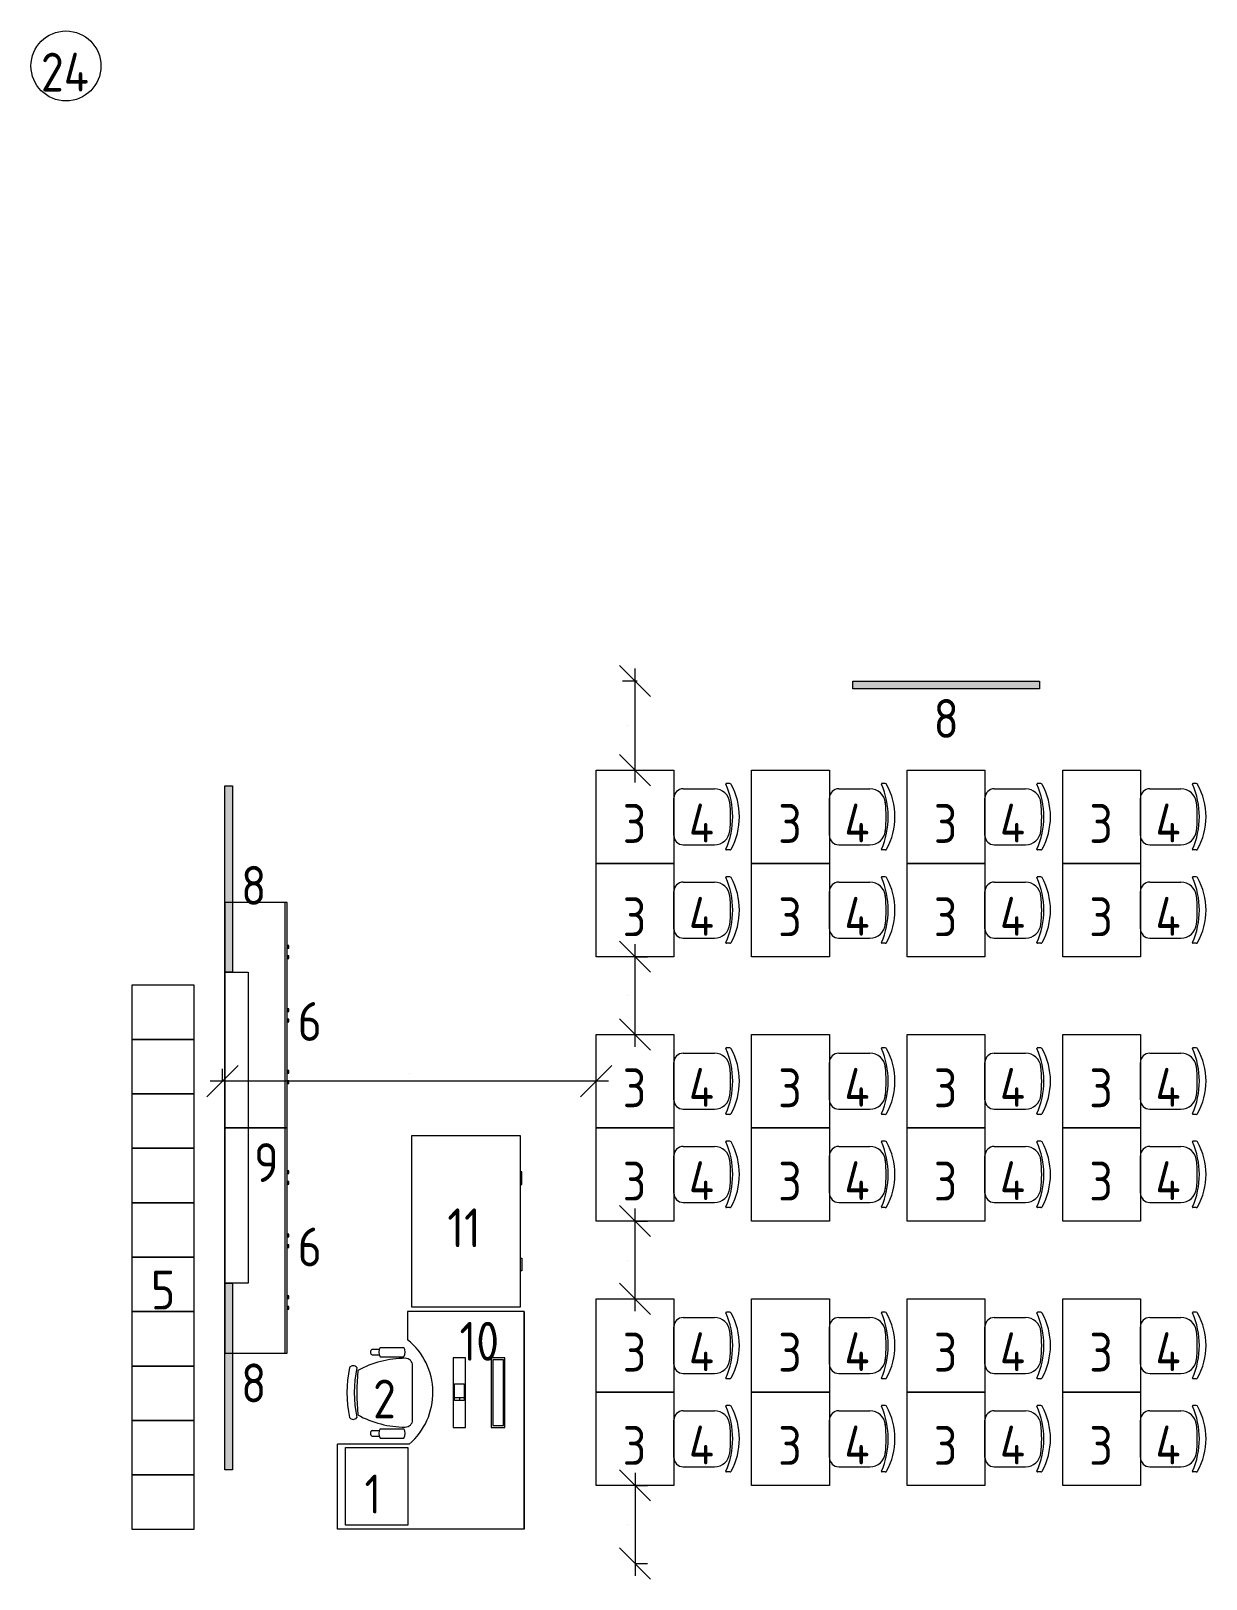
# Model space of a CAD drawing. Header units: millimetres. Extents: x -269164 to 430575, y -569542 to 36130.
# Drawn here: x 215158 to 222713, y -494001 to -484045 of the extents above; entities that cross this region are included whole.
import ezdxf

# ---------------------------------------------------------------- set-up
doc = ezdxf.new("R2010")
doc.units = ezdxf.units.MM
doc.layers.add('ТХ', color=5, linetype='Continuous', lineweight=5)
doc.layers.add('Уточнения', color=210, linetype='Continuous', lineweight=20)
doc.layers.add('ТХ_№ПОЗ', color=7, linetype='Continuous')
doc.styles.add('GOST Common_2', font='GOST_Common.ttf', dxfattribs={"width": 0.9, "height": 250})
doc.styles.add('GOST Common_3', font='GOST_Common.ttf', dxfattribs={"width": 0.9, "height": 2.5})
doc.dimstyles.new('TX-100', dxfattribs={"dimtxt": 200, "dimasz": 200, "dimexe": 80, "dimexo": 0, "dimgap": 50, "dimtad": 1, "dimtoh": 1, "dimdec": 0, "dimrnd": 10, "dimzin": 12, "dimtxsty": 'GOST Common_3', "dimblk": 'OBLIQUE', "dimcen": 1.5, "dimdle": 80, "dimclrd": 256, "dimclre": 256, "dimclrt": 256, "dimadec": 0, "dimazin": 0, "dimtfac": 1, "dimtdec": 0, "dimtmove": 0, "dimatfit": 3, "dimfxl": 1, "dimlwd": -1, "dimlwe": 15, "dimarcsym": 0})

# ---------------------------------------------------------------- blocks, each defined once
blk = doc.blocks.new('A$C41fb3ee7')
for points in [[(0, 0), (350, 0), (350, 400), (0, 400), (0, 0)], [(350, 0), (700, 0), (700, 400), (350, 400), (350, 0)], [(700, 0), (1050, 0), (1050, 400), (700, 400), (700, 0)], [(1050, 0), (1400, 0), (1400, 400), (1050, 400), (1050, 0)], [(1400, 0), (1750, 0), (1750, 400), (1400, 400), (1400, 0)], [(1750, 0), (2100, 0), (2100, 400), (1750, 400), (1750, 0)], [(2100, 0), (2450, 0), (2450, 400), (2100, 400), (2100, 0)], [(2450, 0), (2800, 0), (2800, 400), (2450, 400), (2450, 0)], [(2800, 0), (3150, 0), (3150, 400), (2800, 400), (2800, 0)], [(3150, 0), (3500, 0), (3500, 400), (3150, 400), (3150, 0)]]:
    blk.add_lwpolyline(points)
blk = doc.blocks.new('Стол учителя угловой с тумбой')
at = {"linetype": 'Continuous', "lineweight": 5}
for p, q in [((0, 0), (0, 1200)), ((0, 1200), (547.9, 1200)), ((547.9, 739), (547.9, 1200)), ((1400, 750), (1219.1, 750)), ((1400, 0), (1400, 750)), ((1400, 0), (1400, 750)), ((1400, 0), (0, 0)), ((0, 0), (1400, 0))]:
    blk.add_line(p, q, dxfattribs=at)
blk.add_lwpolyline([(26.4, 1148.7), (526.4, 1148.7), (526.4, 748.7), (26.4, 748.7)], close=True, dxfattribs=at)
blk.add_arc((878.9, 1024.4), 437, 220.76329, 321.11011, dxfattribs=at)
blk = doc.blocks.new('Кресло регулируемое')
at = {"linetype": 'Continuous'}
for p, q in [((-280.3, -163), (-280.3, -208.6)), ((-243.6, -163), (-243.6, -208.8)), ((242.1, -163), (242.1, -208.8)), ((278.9, -163), (278.9, -208.6)), ((-292.3, -214.4), (-292.3, -365.6)), ((-232.1, -214.4), (-232.1, -365.6)), ((230.7, -214.4), (230.7, -365.6)), ((290.9, -214.4), (290.9, -365.6)), ((-175.8, -421.8), (174.4, -421.8))]:
    blk.add_line(p, q, dxfattribs=at)
for centre, radius, start, end in [((402.7, -373.3), 624.5, 150.90677, 180.12147), ((-144.6, -40.7), 28.1, 124.29147, 235.70827), ((0, -747.5), 747.5, 77.60199, 102.39777), ((0, -794), 747.5, 77.60199, 102.39777), ((0, -1825.8), 1761.9, 85.39382, 94.65462), ((-404.1, -373.3), 624.5, 359.87797, 29.10589), ((144.6, -40.7), 28.1, 304.29007, 55.70964), ((-261.9, -171.6), 20.2, 24.89545, 155.33537), ((260.5, -171.5), 20.2, 24.89545, 155.33537), ((-262.2, -264.4), 58.4, 58.95098, 121.04877), ((260.8, -264.4), 58.4, 58.95101, 121.04877), ((-262.2, -315.5), 58.4, 238.95097, 301.04877), ((-176.4, -376.4), 45.4, 177.81347, 270.74787), ((175, -376.4), 45.4, 269.25187, 2.18664), ((260.8, -315.5), 58.4, 238.95097, 301.04877)]:
    blk.add_arc(centre, radius, start, end, dxfattribs=at)
blk = doc.blocks.new('Стул ученич штабелир №5-7')
at = {"color": 0, "linetype": 'ByBlock', "lineweight": -2}
for p, q in [((-120.1, 0), (120.1, 0)), ((-120.1, 0), (120.1, 0)), ((-179.9, -60), (-179.9, -260.3)), ((-179.9, -60), (-179.9, -260.3)), ((180.1, -60), (180.1, -260.3)), ((180.1, -60), (180.1, -260.3)), ((-213.4, -359), (-213.4, -337.3)), ((-213.4, -359), (-213.4, -337.3)), ((213.6, -359), (213.6, -337.3)), ((213.6, -359), (213.6, -337.3))]:
    blk.add_line(p, q, dxfattribs=at)
for centre, radius, start, end in [((-119.9, -60), 60, 90, 180), ((-119.9, -60), 60, 90, 180), ((120.1, -60), 60, 0, 90), ((120.1, -60), 60, 0, 90), ((-79.9, -260.3), 100, 180, 264.25844), ((-79.9, -260.3), 100, 180, 264.25844), ((80.1, -260.3), 100, 275.74156, 0), ((80.1, -260.3), 100, 275.74156, 0), ((-210.4, -337.3), 3, 63.89783, 180), ((-210.4, -337.3), 3, 63.89783, 180), ((-203.4, -359), 10, 180, 238.06825), ((-203.4, -359), 10, 180, 238.06825), ((0.1, 142.3), 520.8, 246.31951, 293.68049), ((0.1, 142.3), 520.8, 246.31951, 293.68049), ((0.1, 9), 430.5, 240.99166, 299.00834), ((0.1, 9), 430.5, 240.99166, 299.00834), ((0.1, 435.5), 800.4, 263.24698, 276.75302), ((0.1, 435.5), 800.4, 263.24698, 276.75302), ((203.6, -359), 10, 301.93175, 0), ((203.6, -359), 10, 301.93175, 0), ((210.6, -337.3), 3, 0, 116.10217), ((210.6, -337.3), 3, 0, 116.10217)]:
    blk.add_arc(centre, radius, start, end, dxfattribs=at)
blk = doc.blocks.new('Стол ученич с возможностью объединения №5-7')
blk.add_lwpolyline([(600, 0), (0, 0), (0, 500), (600, 500)], close=True)
blk = doc.blocks.new('A$C727b9d3d')
at = {"linetype": 'Continuous'}
blk.add_line((388, -1450), (388, 0), dxfattribs=at)
for points in [[(0, -1450), (400, -1450), (400, 0), (0, 0)], [(400, -277.1), (400, -294.4), (410.2, -294.4), (410.2, -277.1)], [(400, -344.7), (400, -362.1), (410.2, -362.1), (410.2, -344.7)], [(400, -684.1), (400, -701.5), (410.2, -701.5), (410.2, -684.1)], [(400, -751.8), (400, -769.1), (410.2, -769.1), (410.2, -751.8)], [(400, -1081), (400, -1098.4), (410.2, -1098.4), (410.2, -1081)], [(400, -1148.7), (400, -1166), (410.2, -1166), (410.2, -1148.7)]]:
    blk.add_lwpolyline(points, close=True, dxfattribs=at)
blk = doc.blocks.new('Покрытие настенное')
at = {"linetype": 'Continuous', "lineweight": 5}
blk.add_lwpolyline([(2250, -150), (250, -150), (250, 0), (2250, 0)], close=True, dxfattribs=at)
blk = doc.blocks.new('A$C3da1b1ea')
at = {"lineweight": 0}
h = blk.add_hatch(color=256, dxfattribs=at)
h.dxf.hatch_style = 1
h.paths.add_polyline_path([(0, 0), (50, 0), (50, -1200), (0, -1200)])
blk.add_lwpolyline([(0, 0), (50, 0), (50, -1200), (0, -1200), (0, 0)], dxfattribs=at)
blk = doc.blocks.new('_Oblique')
at = {"color": 0, "linetype": 'ByBlock', "lineweight": -2}
blk.add_line((-0.5, -0.5), (0.5, 0.5), dxfattribs=at)
blk = doc.blocks.new('*D11880')
at = {"layer": 'Defpoints', "color": 0, "lineweight": 40, "transparency": 16777216}
for p in [(399021.5, -302401.9), (399021.5, -302903.9), (399021.5, -302903.9)]:
    blk.add_point(p, dxfattribs=at)
at = {"layer": 'ТХ', "transparency": 16777216}
blk.add_line((399021.5, -302321.9), (399021.5, -302983.9), dxfattribs=at)
at = {"layer": 'ТХ', "lineweight": 15, "transparency": 16777216}
for p, q in [((399021.5, -302401.9), (399101.5, -302401.9)), ((399021.5, -302903.9), (399101.5, -302903.9))]:
    blk.add_line(p, q, dxfattribs=at)
at = {"layer": 'ТХ', "transparency": 16777216, "xscale": 200, "yscale": 200, "zscale": 200}
for p, rotation in [((399021.5, -302401.9), 90), ((399021.5, -302903.9), 270)]:
    blk.add_blockref('_Oblique', p, dxfattribs=dict(at, rotation=rotation))
at = {"layer": 'ТХ', "transparency": 16777216, "insert": (398970.3, -302652.9), "char_height": 2.5, "attachment_point": 5, "rotation": 90, "style": 'GOST Common_3'}
blk.add_mtext('500', dxfattribs=at)
blk = doc.blocks.new('*D11881')
at = {"layer": 'Defpoints', "color": 0, "lineweight": 40, "transparency": 16777216}
for p in [(399021.5, -300701.9), (399021.5, -300701.9), (399021.5, -301201.9)]:
    blk.add_point(p, dxfattribs=at)
at = {"layer": 'ТХ', "transparency": 16777216}
blk.add_line((399021.5, -301281.9), (399021.5, -300621.9), dxfattribs=at)
at = {"layer": 'ТХ', "lineweight": 15, "transparency": 16777216}
for p, q in [((399021.5, -300701.9), (399101.5, -300701.9)), ((399021.5, -301201.9), (399101.5, -301201.9))]:
    blk.add_line(p, q, dxfattribs=at)
at = {"layer": 'ТХ', "transparency": 16777216, "xscale": 200, "yscale": 200, "zscale": 200}
for p, rotation in [((399021.5, -300701.9), 90), ((399021.5, -301201.9), 270)]:
    blk.add_blockref('_Oblique', p, dxfattribs=dict(at, rotation=rotation))
at = {"layer": 'ТХ', "transparency": 16777216, "insert": (398970.3, -300951.9), "char_height": 2.5, "attachment_point": 5, "rotation": 90, "style": 'GOST Common_3'}
blk.add_mtext('500', dxfattribs=at)
blk = doc.blocks.new('*D11882')
at = {"layer": 'Defpoints', "color": 0, "lineweight": 40, "transparency": 16777216}
for p in [(399021.5, -299001.9), (399021.5, -299001.9), (399021.5, -299501.9)]:
    blk.add_point(p, dxfattribs=at)
at = {"layer": 'ТХ', "transparency": 16777216}
blk.add_line((399021.5, -299581.9), (399021.5, -298921.9), dxfattribs=at)
at = {"layer": 'ТХ', "lineweight": 15, "transparency": 16777216}
for p, q in [((399021.5, -299001.9), (399101.5, -299001.9)), ((399021.5, -299501.9), (399101.5, -299501.9))]:
    blk.add_line(p, q, dxfattribs=at)
at = {"layer": 'ТХ', "transparency": 16777216, "xscale": 200, "yscale": 200, "zscale": 200}
for p, rotation in [((399021.5, -299001.9), 90), ((399021.5, -299501.9), 270)]:
    blk.add_blockref('_Oblique', p, dxfattribs=dict(at, rotation=rotation))
at = {"layer": 'ТХ', "transparency": 16777216, "insert": (398970.3, -299251.9), "char_height": 2.5, "attachment_point": 5, "rotation": 90, "style": 'GOST Common_3'}
blk.add_mtext('500', dxfattribs=at)
blk = doc.blocks.new('*D11883')
at = {"layer": 'Defpoints', "color": 0, "lineweight": 40, "transparency": 16777216}
for p in [(396369.5, -299801.9), (396369.5, -299801.9), (398771.5, -299801.9)]:
    blk.add_point(p, dxfattribs=at)
at = {"layer": 'ТХ', "lineweight": 15, "transparency": 16777216}
for p, q in [((396369.5, -299801.9), (396369.5, -299721.9)), ((398771.5, -299801.9), (398771.5, -299721.9))]:
    blk.add_line(p, q, dxfattribs=at)
at = {"layer": 'ТХ', "transparency": 16777216}
blk.add_line((398851.5, -299801.9), (396289.5, -299801.9), dxfattribs=at)
at = {"layer": 'ТХ', "transparency": 16777216, "xscale": 200, "yscale": 200, "zscale": 200, "rotation": 180}
blk.add_blockref('_Oblique', (396369.5, -299801.9), dxfattribs=at)
at = {"layer": 'ТХ', "transparency": 16777216, "xscale": 200, "yscale": 200, "zscale": 200}
blk.add_blockref('_Oblique', (398771.5, -299801.9), dxfattribs=at)
at = {"layer": 'ТХ', "transparency": 16777216, "insert": (397570.5, -299750.6), "char_height": 2.5, "attachment_point": 5, "style": 'GOST Common_3'}
blk.add_mtext('2400', dxfattribs=at)
blk = doc.blocks.new('*D11884')
at = {"layer": 'Defpoints', "color": 0, "lineweight": 40, "transparency": 16777216}
for p in [(399021.5, -297228.9), (399036, -297228.9), (399021.5, -297801.9)]:
    blk.add_point(p, dxfattribs=at)
at = {"layer": 'ТХ', "transparency": 16777216}
blk.add_line((399021.5, -297881.9), (399021.5, -297148.9), dxfattribs=at)
at = {"layer": 'ТХ', "lineweight": 15, "transparency": 16777216}
for p, q in [((399036, -297228.9), (398941.5, -297228.9)), ((399021.5, -297801.9), (399101.5, -297801.9))]:
    blk.add_line(p, q, dxfattribs=at)
at = {"layer": 'ТХ', "transparency": 16777216, "xscale": 200, "yscale": 200, "zscale": 200}
for p, rotation in [((399021.5, -297228.9), 90), ((399021.5, -297801.9), 270)]:
    blk.add_blockref('_Oblique', p, dxfattribs=dict(at, rotation=rotation))
at = {"layer": 'ТХ', "transparency": 16777216, "insert": (398970.3, -297515.4), "char_height": 2.5, "attachment_point": 5, "rotation": 90, "style": 'GOST Common_3'}
blk.add_mtext('570', dxfattribs=at)
blk = doc.blocks.new('A$C49f6806a')
at = {"linetype": 'Continuous'}
blk.add_lwpolyline([(0, -700), (1100, -700), (1100, 0), (0, 0)], close=True, dxfattribs=at)
for points in [[(313.3, -700), (313.3, -709), (231.5, -709), (231.5, -700)], [(786.7, -700), (786.7, -709), (868.5, -709), (868.5, -700)]]:
    blk.add_lwpolyline(points, dxfattribs=at)
blk = doc.blocks.new('Ноутбук')
at = {"layer": 'ТХ'}
for p, q in [((2432.4, 14060), (2432.4, 13996.6)), ((2432.4, 14028.3), (2412.3, 14028.3))]:
    blk.add_line(p, q, dxfattribs=at)
for points in [[(2238.5, 13988.4), (2687.5, 13988.4), (2687.5, 14067.9), (2238.5, 14067.9)], [(2520.4, 13996.6), (2412.3, 13996.6), (2412.3, 14060), (2520.4, 14060)], [(2687.5, 13824.4), (2238.5, 13824.4), (2238.5, 13735.8), (2687.5, 13735.8)], [(2673.8, 13813.8), (2251.4, 13813.8), (2251.4, 13743.9), (2673.8, 13743.9)]]:
    blk.add_lwpolyline(points, close=True, dxfattribs=at)
blk = doc.blocks.new('ТХ1 3 этаж')
at = {"layer": 'ТХ'}
blk.add_circle((395362.7, -293273), 225, dxfattribs=at)
at = {"rotation": 90}
blk.add_blockref('Ноутбук', (411920.3, -304268.5), dxfattribs=at)
at = {"layer": 'ТХ', "lineweight": 0}
for name, p, rotation in [('A$C3da1b1ea', (401621.5, -297228.9), 270), ('Стол ученич с возможностью объединения №5-7', (399271.5, -298401.9), 90), ('Стол ученич с возможностью объединения №5-7', (400271.5, -298401.9), 90), ('Стол ученич с возможностью объединения №5-7', (401271.5, -298401.9), 90), ('Стол ученич с возможностью объединения №5-7', (402271.5, -298401.9), 90), ('Стул ученич штабелир №5-7', (399271.5, -298101.9), 90), ('Стул ученич штабелир №5-7', (400271.5, -298101.9), 90), ('Стул ученич штабелир №5-7', (401271.5, -298101.9), 90), ('Стул ученич штабелир №5-7', (402271.5, -298101.9), 90), ('Стол ученич с возможностью объединения №5-7', (399271.5, -299001.9), 90), ('Стол ученич с возможностью объединения №5-7', (400271.5, -299001.9), 90), ('Стол ученич с возможностью объединения №5-7', (401271.5, -299001.9), 90), ('Стол ученич с возможностью объединения №5-7', (402271.5, -299001.9), 90), ('Стул ученич штабелир №5-7', (399271.5, -298701.9), 90), ('Стул ученич штабелир №5-7', (400271.5, -298701.9), 90), ('Стул ученич штабелир №5-7', (401271.5, -298701.9), 90), ('Стул ученич штабелир №5-7', (402271.5, -298701.9), 90), ('Покрытие настенное', (396384.5, -301351.9), 90), ('A$C41fb3ee7', (395786.9, -299183.9), 270), ('Стол ученич с возможностью объединения №5-7', (399271.5, -300101.9), 90), ('Стол ученич с возможностью объединения №5-7', (400271.5, -300101.9), 90), ('Стол ученич с возможностью объединения №5-7', (401271.5, -300101.9), 90), ('Стол ученич с возможностью объединения №5-7', (402271.5, -300101.9), 90), ('Стул ученич штабелир №5-7', (399271.5, -299801.9), 90), ('Стул ученич штабелир №5-7', (400271.5, -299801.9), 90), ('Стул ученич штабелир №5-7', (401271.5, -299801.9), 90), ('Стул ученич штабелир №5-7', (402271.5, -299801.9), 90), ('A$C49f6806a', (397584.5, -301253.9), 90), ('Стол ученич с возможностью объединения №5-7', (399271.5, -300701.9), 90), ('Стол ученич с возможностью объединения №5-7', (400271.5, -300701.9), 90), ('Стол ученич с возможностью объединения №5-7', (401271.5, -300701.9), 90), ('Стол ученич с возможностью объединения №5-7', (402271.5, -300701.9), 90), ('Стул ученич штабелир №5-7', (399271.5, -300401.9), 90), ('Стул ученич штабелир №5-7', (400271.5, -300401.9), 90), ('Стул ученич штабелир №5-7', (401271.5, -300401.9), 90), ('Стул ученич штабелир №5-7', (402271.5, -300401.9), 90), ('Стол ученич с возможностью объединения №5-7', (399271.5, -301801.9), 90), ('Стол ученич с возможностью объединения №5-7', (400271.5, -301801.9), 90), ('Стол ученич с возможностью объединения №5-7', (401271.5, -301801.9), 90), ('Стол ученич с возможностью объединения №5-7', (402271.5, -301801.9), 90), ('Стол учителя угловой с тумбой', (398309.5, -302683.9), 90), ('Стул ученич штабелир №5-7', (399271.5, -301501.9), 90), ('Стул ученич штабелир №5-7', (400271.5, -301501.9), 90), ('Стул ученич штабелир №5-7', (401271.5, -301501.9), 90), ('Стул ученич штабелир №5-7', (402271.5, -301501.9), 90), ('Кресло регулируемое', (397169.3, -301804.8), 90), ('Стол ученич с возможностью объединения №5-7', (399271.5, -302401.9), 90), ('Стол ученич с возможностью объединения №5-7', (400271.5, -302401.9), 90), ('Стол ученич с возможностью объединения №5-7', (401271.5, -302401.9), 90), ('Стол ученич с возможностью объединения №5-7', (402271.5, -302401.9), 90), ('Стул ученич штабелир №5-7', (399271.5, -302101.9), 90), ('Стул ученич штабелир №5-7', (400271.5, -302101.9), 90), ('Стул ученич штабелир №5-7', (401271.5, -302101.9), 90), ('Стул ученич штабелир №5-7', (402271.5, -302101.9), 90)]:
    blk.add_blockref(name, p, dxfattribs=dict(at, rotation=rotation))
for name, p in [('A$C3da1b1ea', (396384.5, -297901.9)), ('A$C727b9d3d', (396384.5, -298651.9)), ('A$C727b9d3d', (396384.5, -300101.9)), ('A$C3da1b1ea', (396384.5, -301101.9))]:
    blk.add_blockref(name, p, dxfattribs=at)
at = {"layer": 'ТХ_№ПОЗ', "char_height": 250, "width": 595, "attachment_point": 5, "line_spacing_factor": 1.139951, "style": 'GOST Common_2'}
for s, insert in [('\\pxt4.23333,8.46667,12.7,16.93333,21.16667,25.4,29.63333,33.86667,38.1,42.33333,46.56667,50.8,55.03333,59.26667,63.5,67.73333,71.96667,76.2,80.43333,84.66667,88.9,93.13333,97.36667,101.6,105.83333,110.06667,114.3,118.53333,122.76667,127,131.23333,135.46667;24', (395355.9, -293312.8)), ('\\pxt4.23333,8.46667,12.7,16.93333,21.16667,25.4,29.63333,33.86667,38.1,42.33333,46.56667,50.8,55.03333,59.26667,63.5,67.73333,71.96667,76.2,80.43333,84.66667,88.9,93.13333,97.36667,101.6,105.83333,110.06667,114.3,118.53333,122.76667,127,131.23333,135.46667;8', (401022.3, -297469.6)), ('\\pxt4.23333,8.46667,12.7,16.93333,21.16667,25.4,29.63333,33.86667,38.1,42.33333,46.56667,50.8,55.03333,59.26667,63.5,67.73333,71.96667,76.2,80.43333,84.66667,88.9,93.13333,97.36667,101.6,105.83333,110.06667,114.3,118.53333,122.76667,127,131.23333,135.46667;3', (399018.1, -298145.1)), ('\\pxt4.23333,8.46667,12.7,16.93333,21.16667,25.4,29.63333,33.86667,38.1,42.33333,46.56667,50.8,55.03333,59.26667,63.5,67.73333,71.96667,76.2,80.43333,84.66667,88.9,93.13333,97.36667,101.6,105.83333,110.06667,114.3,118.53333,122.76667,127,131.23333,135.46667;4', (399448.7, -298141.9)), ('\\pxt4.23333,8.46667,12.7,16.93333,21.16667,25.4,29.63333,33.86667,38.1,42.33333,46.56667,50.8,55.03333,59.26667,63.5,67.73333,71.96667,76.2,80.43333,84.66667,88.9,93.13333,97.36667,101.6,105.83333,110.06667,114.3,118.53333,122.76667,127,131.23333,135.46667;3', (400018.1, -298145.1)), ('\\pxt4.23333,8.46667,12.7,16.93333,21.16667,25.4,29.63333,33.86667,38.1,42.33333,46.56667,50.8,55.03333,59.26667,63.5,67.73333,71.96667,76.2,80.43333,84.66667,88.9,93.13333,97.36667,101.6,105.83333,110.06667,114.3,118.53333,122.76667,127,131.23333,135.46667;4', (400448.7, -298141.9)), ('\\pxt4.23333,8.46667,12.7,16.93333,21.16667,25.4,29.63333,33.86667,38.1,42.33333,46.56667,50.8,55.03333,59.26667,63.5,67.73333,71.96667,76.2,80.43333,84.66667,88.9,93.13333,97.36667,101.6,105.83333,110.06667,114.3,118.53333,122.76667,127,131.23333,135.46667;3', (401018.1, -298145.1)), ('\\pxt4.23333,8.46667,12.7,16.93333,21.16667,25.4,29.63333,33.86667,38.1,42.33333,46.56667,50.8,55.03333,59.26667,63.5,67.73333,71.96667,76.2,80.43333,84.66667,88.9,93.13333,97.36667,101.6,105.83333,110.06667,114.3,118.53333,122.76667,127,131.23333,135.46667;4', (401448.7, -298141.9)), ('\\pxt4.23333,8.46667,12.7,16.93333,21.16667,25.4,29.63333,33.86667,38.1,42.33333,46.56667,50.8,55.03333,59.26667,63.5,67.73333,71.96667,76.2,80.43333,84.66667,88.9,93.13333,97.36667,101.6,105.83333,110.06667,114.3,118.53333,122.76667,127,131.23333,135.46667;3', (402018.1, -298145.1)), ('\\pxt4.23333,8.46667,12.7,16.93333,21.16667,25.4,29.63333,33.86667,38.1,42.33333,46.56667,50.8,55.03333,59.26667,63.5,67.73333,71.96667,76.2,80.43333,84.66667,88.9,93.13333,97.36667,101.6,105.83333,110.06667,114.3,118.53333,122.76667,127,131.23333,135.46667;4', (402448.7, -298141.9)), ('\\pxt4.23333,8.46667,12.7,16.93333,21.16667,25.4,29.63333,33.86667,38.1,42.33333,46.56667,50.8,55.03333,59.26667,63.5,67.73333,71.96667,76.2,80.43333,84.66667,88.9,93.13333,97.36667,101.6,105.83333,110.06667,114.3,118.53333,122.76667,127,131.23333,135.46667;8', (396570, -298542.9)), ('\\pxt4.23333,8.46667,12.7,16.93333,21.16667,25.4,29.63333,33.86667,38.1,42.33333,46.56667,50.8,55.03333,59.26667,63.5,67.73333,71.96667,76.2,80.43333,84.66667,88.9,93.13333,97.36667,101.6,105.83333,110.06667,114.3,118.53333,122.76667,127,131.23333,135.46667;3', (399018.1, -298745.1)), ('\\pxt4.23333,8.46667,12.7,16.93333,21.16667,25.4,29.63333,33.86667,38.1,42.33333,46.56667,50.8,55.03333,59.26667,63.5,67.73333,71.96667,76.2,80.43333,84.66667,88.9,93.13333,97.36667,101.6,105.83333,110.06667,114.3,118.53333,122.76667,127,131.23333,135.46667;4', (399448.7, -298741.9)), ('\\pxt4.23333,8.46667,12.7,16.93333,21.16667,25.4,29.63333,33.86667,38.1,42.33333,46.56667,50.8,55.03333,59.26667,63.5,67.73333,71.96667,76.2,80.43333,84.66667,88.9,93.13333,97.36667,101.6,105.83333,110.06667,114.3,118.53333,122.76667,127,131.23333,135.46667;3', (400018.1, -298745.1)), ('\\pxt4.23333,8.46667,12.7,16.93333,21.16667,25.4,29.63333,33.86667,38.1,42.33333,46.56667,50.8,55.03333,59.26667,63.5,67.73333,71.96667,76.2,80.43333,84.66667,88.9,93.13333,97.36667,101.6,105.83333,110.06667,114.3,118.53333,122.76667,127,131.23333,135.46667;4', (400448.7, -298741.9)), ('\\pxt4.23333,8.46667,12.7,16.93333,21.16667,25.4,29.63333,33.86667,38.1,42.33333,46.56667,50.8,55.03333,59.26667,63.5,67.73333,71.96667,76.2,80.43333,84.66667,88.9,93.13333,97.36667,101.6,105.83333,110.06667,114.3,118.53333,122.76667,127,131.23333,135.46667;3', (401018.1, -298745.1)), ('\\pxt4.23333,8.46667,12.7,16.93333,21.16667,25.4,29.63333,33.86667,38.1,42.33333,46.56667,50.8,55.03333,59.26667,63.5,67.73333,71.96667,76.2,80.43333,84.66667,88.9,93.13333,97.36667,101.6,105.83333,110.06667,114.3,118.53333,122.76667,127,131.23333,135.46667;4', (401448.7, -298741.9)), ('\\pxt4.23333,8.46667,12.7,16.93333,21.16667,25.4,29.63333,33.86667,38.1,42.33333,46.56667,50.8,55.03333,59.26667,63.5,67.73333,71.96667,76.2,80.43333,84.66667,88.9,93.13333,97.36667,101.6,105.83333,110.06667,114.3,118.53333,122.76667,127,131.23333,135.46667;3', (402018.1, -298745.1)), ('\\pxt4.23333,8.46667,12.7,16.93333,21.16667,25.4,29.63333,33.86667,38.1,42.33333,46.56667,50.8,55.03333,59.26667,63.5,67.73333,71.96667,76.2,80.43333,84.66667,88.9,93.13333,97.36667,101.6,105.83333,110.06667,114.3,118.53333,122.76667,127,131.23333,135.46667;4', (402448.7, -298741.9)), ('\\pxt4.23333,8.46667,12.7,16.93333,21.16667,25.4,29.63333,33.86667,38.1,42.33333,46.56667,50.8,55.03333,59.26667,63.5,67.73333,71.96667,76.2,80.43333,84.66667,88.9,93.13333,97.36667,101.6,105.83333,110.06667,114.3,118.53333,122.76667,127,131.23333,135.46667;6', (396930.4, -299418.1)), ('\\pxt4.23333,8.46667,12.7,16.93333,21.16667,25.4,29.63333,33.86667,38.1,42.33333,46.56667,50.8,55.03333,59.26667,63.5,67.73333,71.96667,76.2,80.43333,84.66667,88.9,93.13333,97.36667,101.6,105.83333,110.06667,114.3,118.53333,122.76667,127,131.23333,135.46667;3', (399018.1, -299845.1)), ('\\pxt4.23333,8.46667,12.7,16.93333,21.16667,25.4,29.63333,33.86667,38.1,42.33333,46.56667,50.8,55.03333,59.26667,63.5,67.73333,71.96667,76.2,80.43333,84.66667,88.9,93.13333,97.36667,101.6,105.83333,110.06667,114.3,118.53333,122.76667,127,131.23333,135.46667;4', (399448.7, -299841.9)), ('\\pxt4.23333,8.46667,12.7,16.93333,21.16667,25.4,29.63333,33.86667,38.1,42.33333,46.56667,50.8,55.03333,59.26667,63.5,67.73333,71.96667,76.2,80.43333,84.66667,88.9,93.13333,97.36667,101.6,105.83333,110.06667,114.3,118.53333,122.76667,127,131.23333,135.46667;3', (400018.1, -299845.1)), ('\\pxt4.23333,8.46667,12.7,16.93333,21.16667,25.4,29.63333,33.86667,38.1,42.33333,46.56667,50.8,55.03333,59.26667,63.5,67.73333,71.96667,76.2,80.43333,84.66667,88.9,93.13333,97.36667,101.6,105.83333,110.06667,114.3,118.53333,122.76667,127,131.23333,135.46667;4', (400448.7, -299841.9)), ('\\pxt4.23333,8.46667,12.7,16.93333,21.16667,25.4,29.63333,33.86667,38.1,42.33333,46.56667,50.8,55.03333,59.26667,63.5,67.73333,71.96667,76.2,80.43333,84.66667,88.9,93.13333,97.36667,101.6,105.83333,110.06667,114.3,118.53333,122.76667,127,131.23333,135.46667;3', (401018.1, -299845.1)), ('\\pxt4.23333,8.46667,12.7,16.93333,21.16667,25.4,29.63333,33.86667,38.1,42.33333,46.56667,50.8,55.03333,59.26667,63.5,67.73333,71.96667,76.2,80.43333,84.66667,88.9,93.13333,97.36667,101.6,105.83333,110.06667,114.3,118.53333,122.76667,127,131.23333,135.46667;4', (401448.7, -299841.9)), ('\\pxt4.23333,8.46667,12.7,16.93333,21.16667,25.4,29.63333,33.86667,38.1,42.33333,46.56667,50.8,55.03333,59.26667,63.5,67.73333,71.96667,76.2,80.43333,84.66667,88.9,93.13333,97.36667,101.6,105.83333,110.06667,114.3,118.53333,122.76667,127,131.23333,135.46667;3', (402018.1, -299845.1)), ('\\pxt4.23333,8.46667,12.7,16.93333,21.16667,25.4,29.63333,33.86667,38.1,42.33333,46.56667,50.8,55.03333,59.26667,63.5,67.73333,71.96667,76.2,80.43333,84.66667,88.9,93.13333,97.36667,101.6,105.83333,110.06667,114.3,118.53333,122.76667,127,131.23333,135.46667;4', (402448.7, -299841.9)), ('\\pxt4.23333,8.46667,12.7,16.93333,21.16667,25.4,29.63333,33.86667,38.1,42.33333,46.56667,50.8,55.03333,59.26667,63.5,67.73333,71.96667,76.2,80.43333,84.66667,88.9,93.13333,97.36667,101.6,105.83333,110.06667,114.3,118.53333,122.76667,127,131.23333,135.46667;9', (396651.3, -300325.6)), ('\\pxt4.23333,8.46667,12.7,16.93333,21.16667,25.4,29.63333,33.86667,38.1,42.33333,46.56667,50.8,55.03333,59.26667,63.5,67.73333,71.96667,76.2,80.43333,84.66667,88.9,93.13333,97.36667,101.6,105.83333,110.06667,114.3,118.53333,122.76667,127,131.23333,135.46667;3', (399018.1, -300445.1)), ('\\pxt4.23333,8.46667,12.7,16.93333,21.16667,25.4,29.63333,33.86667,38.1,42.33333,46.56667,50.8,55.03333,59.26667,63.5,67.73333,71.96667,76.2,80.43333,84.66667,88.9,93.13333,97.36667,101.6,105.83333,110.06667,114.3,118.53333,122.76667,127,131.23333,135.46667;4', (399448.7, -300441.9)), ('\\pxt4.23333,8.46667,12.7,16.93333,21.16667,25.4,29.63333,33.86667,38.1,42.33333,46.56667,50.8,55.03333,59.26667,63.5,67.73333,71.96667,76.2,80.43333,84.66667,88.9,93.13333,97.36667,101.6,105.83333,110.06667,114.3,118.53333,122.76667,127,131.23333,135.46667;3', (400018.1, -300445.1)), ('\\pxt4.23333,8.46667,12.7,16.93333,21.16667,25.4,29.63333,33.86667,38.1,42.33333,46.56667,50.8,55.03333,59.26667,63.5,67.73333,71.96667,76.2,80.43333,84.66667,88.9,93.13333,97.36667,101.6,105.83333,110.06667,114.3,118.53333,122.76667,127,131.23333,135.46667;4', (400448.7, -300441.9)), ('\\pxt4.23333,8.46667,12.7,16.93333,21.16667,25.4,29.63333,33.86667,38.1,42.33333,46.56667,50.8,55.03333,59.26667,63.5,67.73333,71.96667,76.2,80.43333,84.66667,88.9,93.13333,97.36667,101.6,105.83333,110.06667,114.3,118.53333,122.76667,127,131.23333,135.46667;3', (401018.1, -300445.1)), ('\\pxt4.23333,8.46667,12.7,16.93333,21.16667,25.4,29.63333,33.86667,38.1,42.33333,46.56667,50.8,55.03333,59.26667,63.5,67.73333,71.96667,76.2,80.43333,84.66667,88.9,93.13333,97.36667,101.6,105.83333,110.06667,114.3,118.53333,122.76667,127,131.23333,135.46667;4', (401448.7, -300441.9)), ('\\pxt4.23333,8.46667,12.7,16.93333,21.16667,25.4,29.63333,33.86667,38.1,42.33333,46.56667,50.8,55.03333,59.26667,63.5,67.73333,71.96667,76.2,80.43333,84.66667,88.9,93.13333,97.36667,101.6,105.83333,110.06667,114.3,118.53333,122.76667,127,131.23333,135.46667;3', (402018.1, -300445.1)), ('\\pxt4.23333,8.46667,12.7,16.93333,21.16667,25.4,29.63333,33.86667,38.1,42.33333,46.56667,50.8,55.03333,59.26667,63.5,67.73333,71.96667,76.2,80.43333,84.66667,88.9,93.13333,97.36667,101.6,105.83333,110.06667,114.3,118.53333,122.76667,127,131.23333,135.46667;4', (402448.7, -300441.9)), ('\\pxt4.23333,8.46667,12.7,16.93333,21.16667,25.4,29.63333,33.86667,38.1,42.33333,46.56667,50.8,55.03333,59.26667,63.5,67.73333,71.96667,76.2,80.43333,84.66667,88.9,93.13333,97.36667,101.6,105.83333,110.06667,114.3,118.53333,122.76667,127,131.23333,135.46667;11', (397922.2, -300745.2)), ('\\pxt4.23333,8.46667,12.7,16.93333,21.16667,25.4,29.63333,33.86667,38.1,42.33333,46.56667,50.8,55.03333,59.26667,63.5,67.73333,71.96667,76.2,80.43333,84.66667,88.9,93.13333,97.36667,101.6,105.83333,110.06667,114.3,118.53333,122.76667,127,131.23333,135.46667;6', (396930.4, -300868.1)), ('\\pxt4.23333,8.46667,12.7,16.93333,21.16667,25.4,29.63333,33.86667,38.1,42.33333,46.56667,50.8,55.03333,59.26667,63.5,67.73333,71.96667,76.2,80.43333,84.66667,88.9,93.13333,97.36667,101.6,105.83333,110.06667,114.3,118.53333,122.76667,127,131.23333,135.46667;5', (395987.3, -301145.3)), ('\\pxt4.23333,8.46667,12.7,16.93333,21.16667,25.4,29.63333,33.86667,38.1,42.33333,46.56667,50.8,55.03333,59.26667,63.5,67.73333,71.96667,76.2,80.43333,84.66667,88.9,93.13333,97.36667,101.6,105.83333,110.06667,114.3,118.53333,122.76667,127,131.23333,135.46667;10', (398020.4, -301474.9)), ('\\pxt4.23333,8.46667,12.7,16.93333,21.16667,25.4,29.63333,33.86667,38.1,42.33333,46.56667,50.8,55.03333,59.26667,63.5,67.73333,71.96667,76.2,80.43333,84.66667,88.9,93.13333,97.36667,101.6,105.83333,110.06667,114.3,118.53333,122.76667,127,131.23333,135.46667;3', (399018.1, -301545.1)), ('\\pxt4.23333,8.46667,12.7,16.93333,21.16667,25.4,29.63333,33.86667,38.1,42.33333,46.56667,50.8,55.03333,59.26667,63.5,67.73333,71.96667,76.2,80.43333,84.66667,88.9,93.13333,97.36667,101.6,105.83333,110.06667,114.3,118.53333,122.76667,127,131.23333,135.46667;4', (399448.7, -301541.9)), ('\\pxt4.23333,8.46667,12.7,16.93333,21.16667,25.4,29.63333,33.86667,38.1,42.33333,46.56667,50.8,55.03333,59.26667,63.5,67.73333,71.96667,76.2,80.43333,84.66667,88.9,93.13333,97.36667,101.6,105.83333,110.06667,114.3,118.53333,122.76667,127,131.23333,135.46667;3', (400018.1, -301545.1)), ('\\pxt4.23333,8.46667,12.7,16.93333,21.16667,25.4,29.63333,33.86667,38.1,42.33333,46.56667,50.8,55.03333,59.26667,63.5,67.73333,71.96667,76.2,80.43333,84.66667,88.9,93.13333,97.36667,101.6,105.83333,110.06667,114.3,118.53333,122.76667,127,131.23333,135.46667;4', (400448.7, -301541.9)), ('\\pxt4.23333,8.46667,12.7,16.93333,21.16667,25.4,29.63333,33.86667,38.1,42.33333,46.56667,50.8,55.03333,59.26667,63.5,67.73333,71.96667,76.2,80.43333,84.66667,88.9,93.13333,97.36667,101.6,105.83333,110.06667,114.3,118.53333,122.76667,127,131.23333,135.46667;3', (401018.1, -301545.1)), ('\\pxt4.23333,8.46667,12.7,16.93333,21.16667,25.4,29.63333,33.86667,38.1,42.33333,46.56667,50.8,55.03333,59.26667,63.5,67.73333,71.96667,76.2,80.43333,84.66667,88.9,93.13333,97.36667,101.6,105.83333,110.06667,114.3,118.53333,122.76667,127,131.23333,135.46667;4', (401448.7, -301541.9)), ('\\pxt4.23333,8.46667,12.7,16.93333,21.16667,25.4,29.63333,33.86667,38.1,42.33333,46.56667,50.8,55.03333,59.26667,63.5,67.73333,71.96667,76.2,80.43333,84.66667,88.9,93.13333,97.36667,101.6,105.83333,110.06667,114.3,118.53333,122.76667,127,131.23333,135.46667;3', (402018.1, -301545.1)), ('\\pxt4.23333,8.46667,12.7,16.93333,21.16667,25.4,29.63333,33.86667,38.1,42.33333,46.56667,50.8,55.03333,59.26667,63.5,67.73333,71.96667,76.2,80.43333,84.66667,88.9,93.13333,97.36667,101.6,105.83333,110.06667,114.3,118.53333,122.76667,127,131.23333,135.46667;4', (402448.7, -301541.9)), ('\\pxt4.23333,8.46667,12.7,16.93333,21.16667,25.4,29.63333,33.86667,38.1,42.33333,46.56667,50.8,55.03333,59.26667,63.5,67.73333,71.96667,76.2,80.43333,84.66667,88.9,93.13333,97.36667,101.6,105.83333,110.06667,114.3,118.53333,122.76667,127,131.23333,135.46667;8', (396570, -301742.9)), ('\\pxt4.23333,8.46667,12.7,16.93333,21.16667,25.4,29.63333,33.86667,38.1,42.33333,46.56667,50.8,55.03333,59.26667,63.5,67.73333,71.96667,76.2,80.43333,84.66667,88.9,93.13333,97.36667,101.6,105.83333,110.06667,114.3,118.53333,122.76667,127,131.23333,135.46667;2', (397410.6, -301845.8)), ('\\pxt4.23333,8.46667,12.7,16.93333,21.16667,25.4,29.63333,33.86667,38.1,42.33333,46.56667,50.8,55.03333,59.26667,63.5,67.73333,71.96667,76.2,80.43333,84.66667,88.9,93.13333,97.36667,101.6,105.83333,110.06667,114.3,118.53333,122.76667,127,131.23333,135.46667;3', (399018.1, -302145.1)), ('\\pxt4.23333,8.46667,12.7,16.93333,21.16667,25.4,29.63333,33.86667,38.1,42.33333,46.56667,50.8,55.03333,59.26667,63.5,67.73333,71.96667,76.2,80.43333,84.66667,88.9,93.13333,97.36667,101.6,105.83333,110.06667,114.3,118.53333,122.76667,127,131.23333,135.46667;4', (399448.7, -302141.9)), ('\\pxt4.23333,8.46667,12.7,16.93333,21.16667,25.4,29.63333,33.86667,38.1,42.33333,46.56667,50.8,55.03333,59.26667,63.5,67.73333,71.96667,76.2,80.43333,84.66667,88.9,93.13333,97.36667,101.6,105.83333,110.06667,114.3,118.53333,122.76667,127,131.23333,135.46667;3', (400018.1, -302145.1)), ('\\pxt4.23333,8.46667,12.7,16.93333,21.16667,25.4,29.63333,33.86667,38.1,42.33333,46.56667,50.8,55.03333,59.26667,63.5,67.73333,71.96667,76.2,80.43333,84.66667,88.9,93.13333,97.36667,101.6,105.83333,110.06667,114.3,118.53333,122.76667,127,131.23333,135.46667;4', (400448.7, -302141.9)), ('\\pxt4.23333,8.46667,12.7,16.93333,21.16667,25.4,29.63333,33.86667,38.1,42.33333,46.56667,50.8,55.03333,59.26667,63.5,67.73333,71.96667,76.2,80.43333,84.66667,88.9,93.13333,97.36667,101.6,105.83333,110.06667,114.3,118.53333,122.76667,127,131.23333,135.46667;3', (401018.1, -302145.1)), ('\\pxt4.23333,8.46667,12.7,16.93333,21.16667,25.4,29.63333,33.86667,38.1,42.33333,46.56667,50.8,55.03333,59.26667,63.5,67.73333,71.96667,76.2,80.43333,84.66667,88.9,93.13333,97.36667,101.6,105.83333,110.06667,114.3,118.53333,122.76667,127,131.23333,135.46667;4', (401448.7, -302141.9)), ('\\pxt4.23333,8.46667,12.7,16.93333,21.16667,25.4,29.63333,33.86667,38.1,42.33333,46.56667,50.8,55.03333,59.26667,63.5,67.73333,71.96667,76.2,80.43333,84.66667,88.9,93.13333,97.36667,101.6,105.83333,110.06667,114.3,118.53333,122.76667,127,131.23333,135.46667;3', (402018.1, -302145.1)), ('\\pxt4.23333,8.46667,12.7,16.93333,21.16667,25.4,29.63333,33.86667,38.1,42.33333,46.56667,50.8,55.03333,59.26667,63.5,67.73333,71.96667,76.2,80.43333,84.66667,88.9,93.13333,97.36667,101.6,105.83333,110.06667,114.3,118.53333,122.76667,127,131.23333,135.46667;4', (402448.7, -302141.9)), ('\\pxt4.23333,8.46667,12.7,16.93333,21.16667,25.4,29.63333,33.86667,38.1,42.33333,46.56667,50.8,55.03333,59.26667,63.5,67.73333,71.96667,76.2,80.43333,84.66667,88.9,93.13333,97.36667,101.6,105.83333,110.06667,114.3,118.53333,122.76667,127,131.23333,135.46667;1', (397336.1, -302457.5))]:
    blk.add_mtext(s, dxfattribs=dict(at, insert=insert))
at = {"layer": 'ТХ'}
for base, p1, p2, picture, middle in [((399021.5, -297228.9), (399021.5, -297801.9), (399036, -297228.9), '*D11884', (398970.3, -297515.4)), ((399021.5, -299001.9), (399021.5, -299501.9), (399021.5, -299001.9), '*D11882', (398970.3, -299251.9)), ((399021.5, -300701.9), (399021.5, -301201.9), (399021.5, -300701.9), '*D11881', (398970.3, -300951.9))]:
    dim = blk.add_linear_dim(base=base, p1=p1, p2=p2, angle=90, dimstyle='TX-100', dxfattribs=at)
    dim.commit()
    dim.dimension.update_dxf_attribs({"geometry": picture, "text_midpoint": middle})
dim = blk.add_linear_dim(base=(396369.5, -299801.9), p1=(398771.5, -299801.9), p2=(396369.5, -299801.9), dimstyle='TX-100', dxfattribs=at)
dim.commit()
dim.dimension.update_dxf_attribs({"geometry": '*D11883', "text_midpoint": (397570.5, -299750.6)})
dim = blk.add_linear_dim(base=(399021.5, -302903.9), p1=(399021.5, -302401.9), p2=(399021.5, -302903.9), angle=90, dimstyle='TX-100', dxfattribs=at)
dim.commit()
dim.dimension.update_dxf_attribs({"geometry": '*D11880', "text_midpoint": (399021.5, -302652.9), "dimtype": 128})

msp = doc.modelspace()

# ---------------------------------------------------------------- block references
at = {"layer": 'Уточнения', "lineweight": 50}
msp.add_blockref('ТХ1 3 этаж', (-179979.78, -190997.11), dxfattribs=at)

doc.saveas('drawing.dxf')
